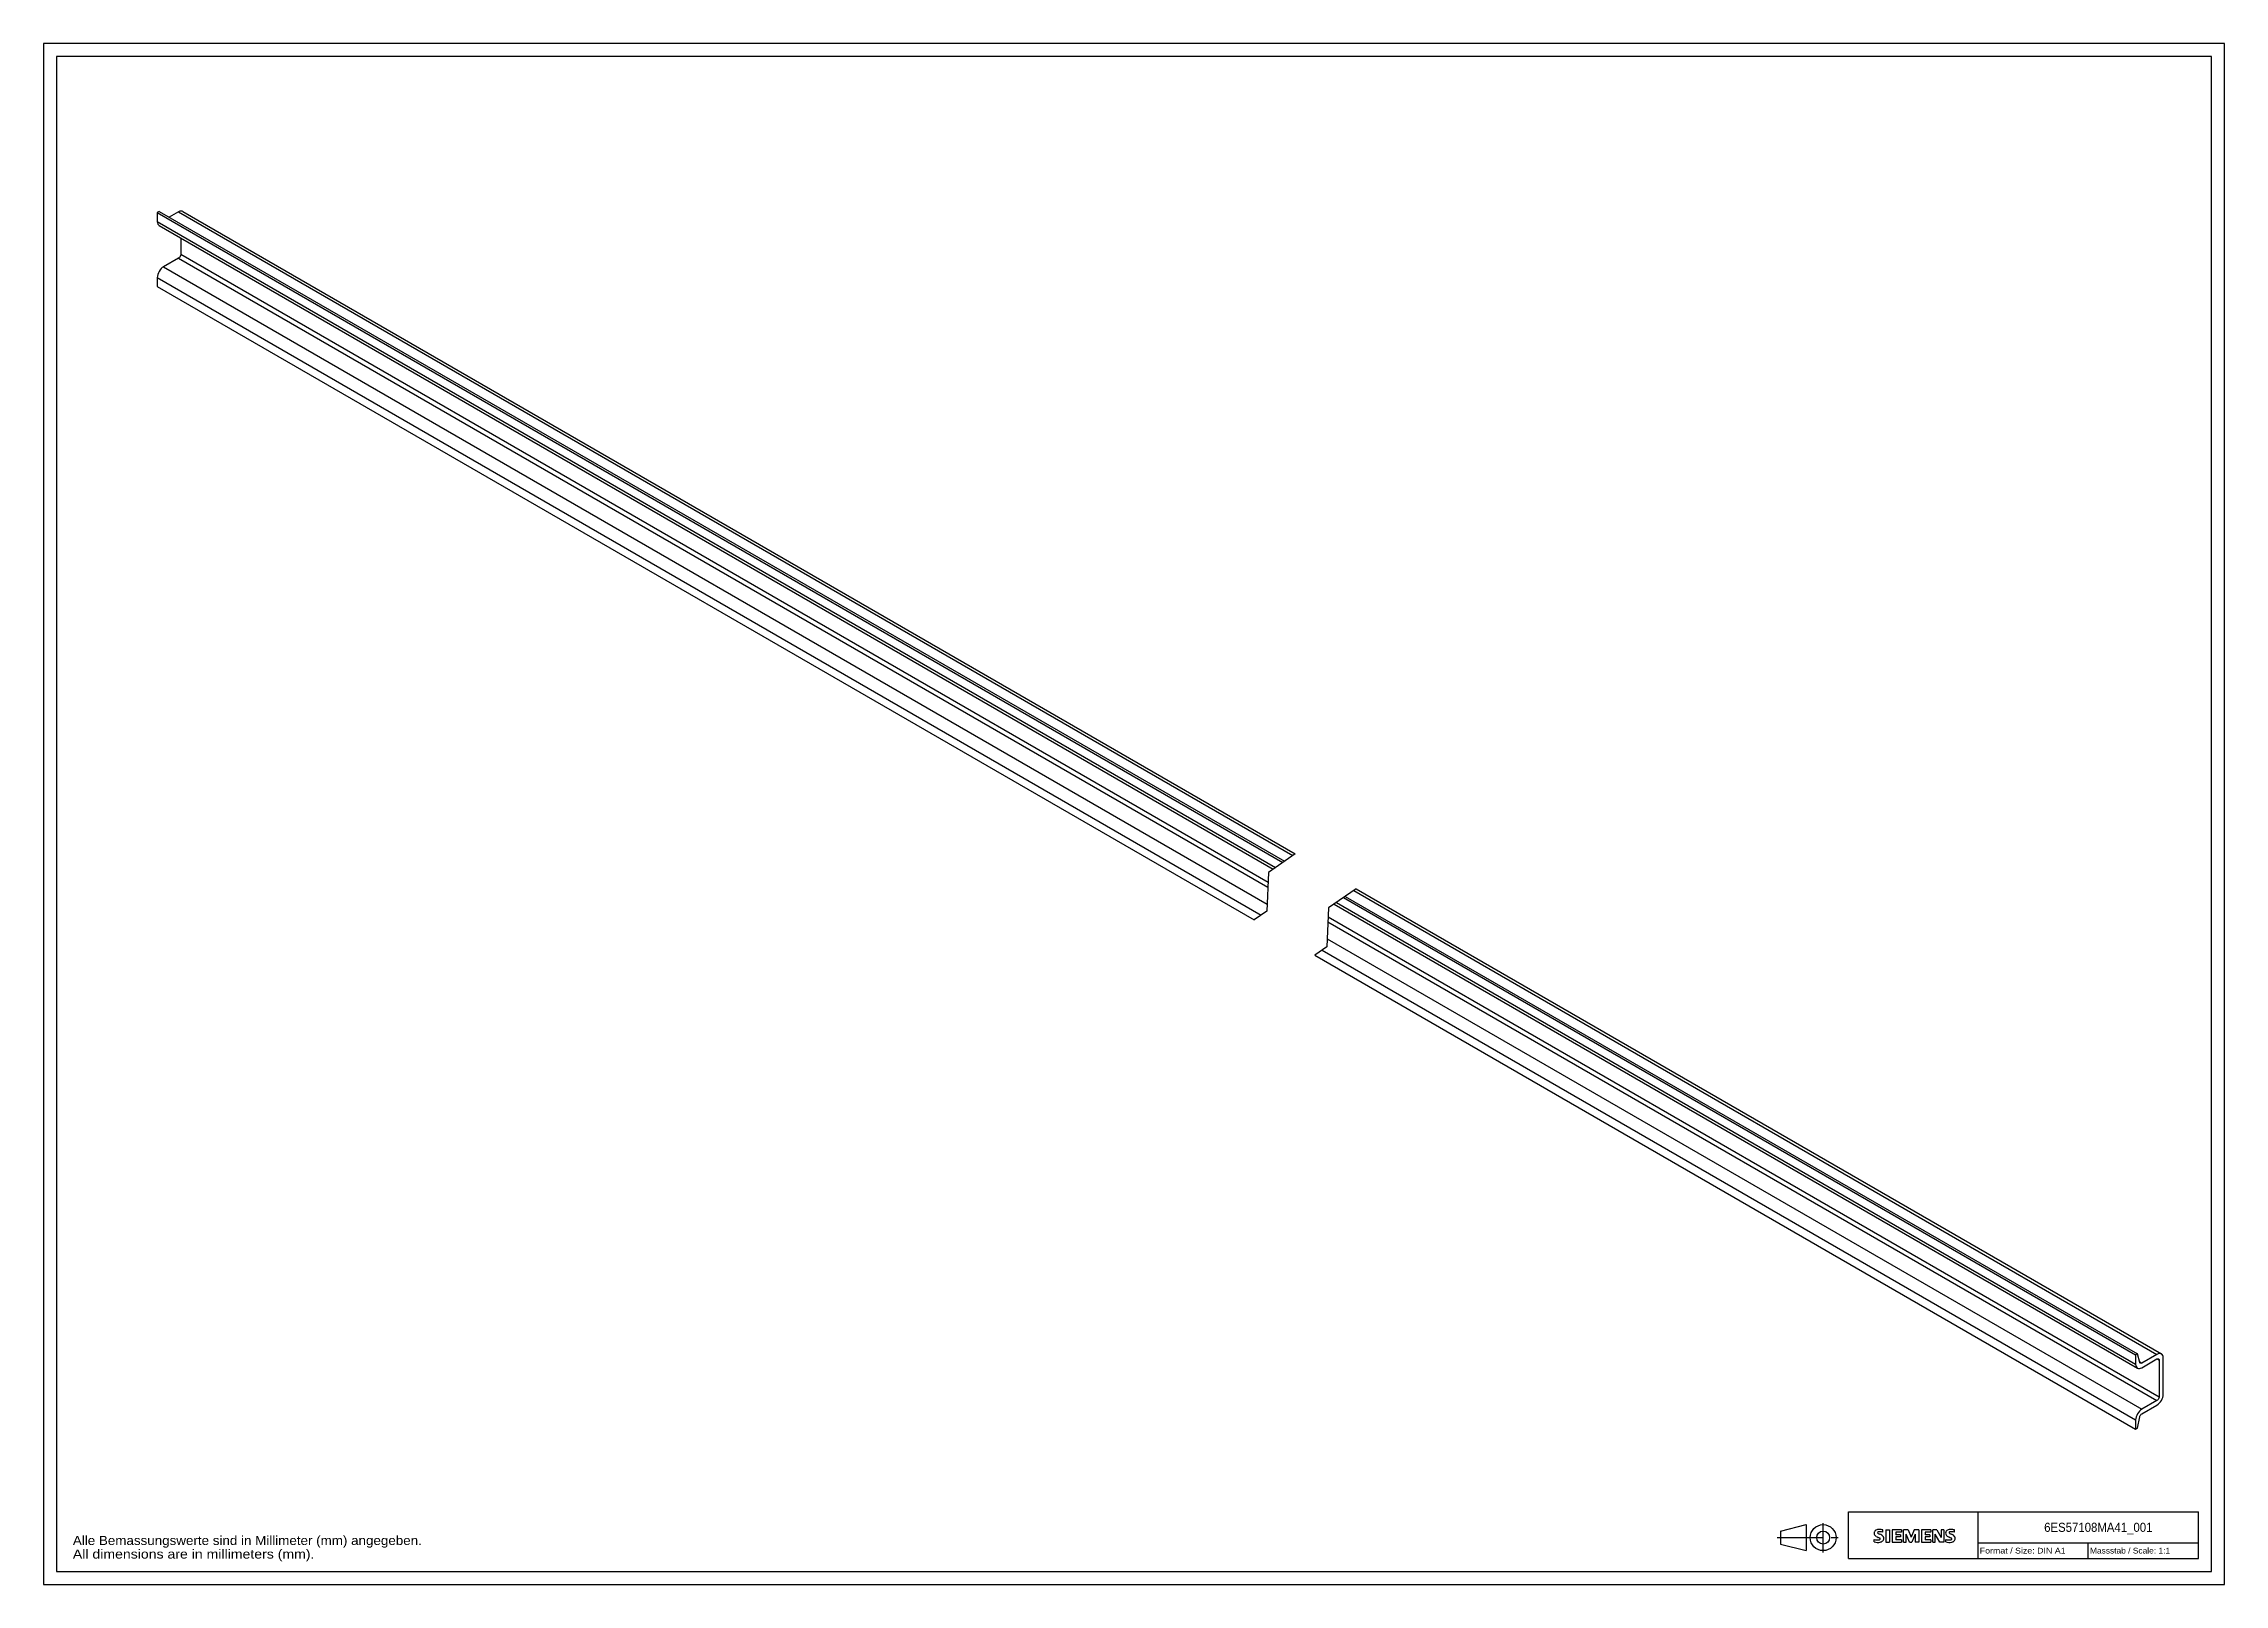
# Model space of a CAD drawing. Extents: x 0 to 841, y 0 to 594.
import ezdxf
from ezdxf.enums import TextEntityAlignment as Align

# ---------------------------------------------------------------- set-up
doc = ezdxf.new("R2010")
doc.units = 0
doc.header["$LTSCALE"] = 46.255
doc.linetypes.add('CENTER', pattern=[0.6, 0.375, -0.075, 0.075, -0.075])
doc.layers.get('0').update_dxf_attribs({"linetype": 'CONTINUOUS'})
for name, color, linetype in [('40000_ISO', 7, 'CONTINUOUS'), ('90000_FRAME', 7, 'CONTINUOUS'), ('91000_TIP', 7, 'CONTINUOUS')]:
    doc.layers.add(name, color=color, linetype=linetype)

msp = doc.modelspace()

# ---------------------------------------------------------------- linework, layer by layer
at = {"layer": '40000_ISO', "color": 7, "linetype": 'CONTINUOUS'}
for p, q in [((44.55, 529.31), (43.85, 528.91)), ((43.85, 528.91), (43.85, 525.4)), ((43.85, 528.91), (477.86, 278.33)), ((43.85, 525.4), (43.89, 524.88)), ((43.85, 525.4), (475.1, 276.42)), ((43.89, 524.88), (44.03, 524.44)), ((44.03, 524.44), (44.25, 524.09)), ((44.25, 524.09), (44.55, 523.84)), ((44.55, 529.31), (478.5, 278.78)), ((44.55, 523.84), (474.2, 275.79)), ((52.05, 529.15), (48.44, 527.07)), ((52.52, 529.37), (52.05, 529.15)), ((52.05, 529.15), (481.78, 281.05)), ((52.97, 529.47), (52.52, 529.37)), ((53.39, 529.46), (52.97, 529.47)), ((53.75, 529.32), (53.39, 529.46)), ((53.75, 529.32), (482.69, 281.68)), ((52.9, 519.02), (52.9, 512.82)), ((44.03, 505.01), (43.89, 504.41)), ((44.25, 505.61), (44.03, 505.01)), ((44.55, 506.21), (44.25, 505.61)), ((44.91, 506.76), (44.55, 506.21)), ((45.33, 507.26), (44.91, 506.76)), ((45.78, 507.67), (45.33, 507.26)), ((46.25, 508), (45.78, 507.67)), ((52.05, 511.35), (46.25, 508)), ((46.25, 508), (471.84, 262.29)), ((52.27, 511.51), (52.05, 511.35)), ((52.05, 511.35), (472.11, 268.84)), ((52.48, 511.73), (52.27, 511.51)), ((52.65, 511.98), (52.48, 511.73)), ((52.79, 512.26), (52.65, 511.98)), ((52.87, 512.55), (52.79, 512.26)), ((52.9, 512.82), (52.87, 512.55)), ((52.9, 512.82), (472.19, 270.75)), ((43.89, 504.41), (43.85, 503.84)), ((43.85, 503.84), (43.85, 500.33)), ((43.85, 503.84), (469.57, 258.05)), ((43.85, 500.33), (466.81, 256.14)), ((482.69, 281.68), (472.34, 274.51)), ((472.34, 274.51), (471.73, 259.55)), ((495.47, 260.77), (494.86, 245.81)), ((506.12, 268.15), (495.47, 260.77)), ((497.63, 262.26), (807.48, 83.37)), ((498.53, 262.89), (806.78, 84.93)), ((501.3, 264.8), (806.78, 88.44)), ((501.94, 265.25), (807.49, 88.84)), ((505.22, 267.52), (814.99, 88.68)), ((506.12, 268.15), (816.69, 88.85)), ((471.73, 259.55), (466.81, 256.14)), ((495.26, 255.47), (814.99, 70.88)), ((495.34, 257.39), (815.84, 72.35)), ((494.86, 245.81), (490.25, 242.61)), ((493.01, 244.52), (806.78, 63.37)), ((494.99, 248.92), (809.18, 67.53)), ((490.25, 242.61), (806.78, 59.86)), ((807.49, 88.84), (806.78, 88.44)), ((806.78, 88.44), (806.78, 84.93)), ((806.78, 84.93), (806.83, 84.41)), ((806.83, 84.41), (806.96, 83.97)), ((808.36, 85.58), (807.49, 88.84)), ((808.45, 85.4), (808.36, 85.58)), ((808.58, 85.27), (808.45, 85.4)), ((808.46, 85.75), (809.18, 85.33)), ((808.76, 85.22), (808.58, 85.27)), ((808.96, 85.24), (808.76, 85.22)), ((809.18, 85.33), (808.96, 85.24)), ((814.99, 88.68), (809.18, 85.33)), ((809.18, 83.54), (814.99, 86.89)), ((815.46, 88.9), (814.99, 88.68)), ((814.99, 86.89), (815.21, 86.99)), ((814.99, 86.89), (815.84, 86.4)), ((815.21, 86.99), (815.41, 87.01)), ((815.41, 87.01), (815.59, 86.95)), ((815.91, 89), (815.46, 88.9)), ((815.59, 86.95), (815.72, 86.83)), ((815.72, 86.83), (815.81, 86.64)), ((815.81, 86.64), (815.84, 86.4)), ((815.84, 86.4), (815.84, 72.35)), ((816.32, 88.99), (815.91, 89)), ((816.69, 88.85), (816.32, 88.99)), ((816.98, 88.6), (816.69, 88.85)), ((817.21, 88.25), (816.98, 88.6)), ((817.34, 87.81), (817.21, 88.25)), ((817.39, 87.3), (817.34, 87.81)), ((817.39, 73.24), (817.39, 87.3)), ((806.96, 83.97), (807.19, 83.62)), ((807.19, 83.62), (807.48, 83.37)), ((807.48, 83.37), (807.85, 83.24)), ((807.85, 83.24), (808.26, 83.22)), ((808.26, 83.22), (808.71, 83.32)), ((808.71, 83.32), (809.18, 83.54)), ((809.18, 67.53), (808.71, 67.2)), ((814.99, 70.88), (809.18, 67.53)), ((809.18, 65.74), (814.99, 69.09)), ((815.21, 71.04), (814.99, 70.88)), ((814.99, 69.09), (815.46, 69.41)), ((815.41, 71.26), (815.21, 71.04)), ((815.59, 71.51), (815.41, 71.26)), ((815.46, 69.41), (815.91, 69.83)), ((815.72, 71.79), (815.59, 71.51)), ((815.81, 72.08), (815.72, 71.79)), ((815.84, 72.35), (815.81, 72.08)), ((815.91, 69.83), (816.32, 70.32)), ((816.32, 70.32), (816.69, 70.88)), ((816.69, 70.88), (816.98, 71.47)), ((816.98, 71.47), (817.21, 72.08)), ((817.21, 72.08), (817.34, 72.68)), ((817.34, 72.68), (817.39, 73.24)), ((806.83, 63.94), (806.78, 63.37)), ((806.78, 63.37), (806.78, 59.86)), ((806.78, 59.86), (807.49, 60.27)), ((806.96, 64.54), (806.83, 63.94)), ((807.19, 65.14), (806.96, 64.54)), ((807.48, 65.74), (807.19, 65.14)), ((807.85, 66.29), (807.48, 65.74)), ((807.49, 60.27), (808.36, 64.54)), ((808.26, 66.79), (807.85, 66.29)), ((808.71, 67.2), (808.26, 66.79)), ((808.36, 64.54), (808.45, 64.82)), ((808.45, 64.82), (808.58, 65.1)), ((808.58, 65.1), (808.76, 65.36)), ((808.76, 65.36), (808.96, 65.58)), ((808.96, 65.58), (809.18, 65.74))]:
    msp.add_line(p, q, dxfattribs=at)
at = {"layer": '90000_FRAME', "color": 7, "linetype": 'CONTINUOUS'}
for p, q in [((0, 594), (0, 0)), ((841, 594), (0, 594)), ((5, 589), (5, 5)), ((836, 589), (5, 589)), ((836, 5), (836, 589)), ((841, 0), (841, 594)), ((696, 28), (831, 28)), ((696, 10), (696, 28)), ((746, 10), (746, 28)), ((831, 10), (831, 28)), ((705.97, 16.41), (705.97, 17.36)), ((706.16, 20.49), (706.44, 20.76)), ((709.3, 20.07), (709.3, 21.02)), ((710.39, 21.07), (711.82, 21.07)), ((710.39, 21.07), (710.39, 16.32)), ((711.82, 21.07), (711.82, 16.32)), ((716.43, 21.07), (712.91, 21.07)), ((712.91, 21.07), (712.91, 16.32)), ((716.43, 20.19), (714.29, 20.19)), ((714.29, 20.19), (714.29, 19.12)), ((716.14, 19.12), (714.29, 19.12)), ((716.14, 18.34), (714.29, 18.34)), ((714.29, 18.34), (714.29, 17.22)), ((716.47, 17.22), (714.29, 17.22)), ((716.14, 19.12), (716.14, 18.34)), ((716.43, 21.07), (716.43, 20.19)), ((716.47, 17.22), (716.47, 16.32)), ((718.99, 21.07), (717.28, 21.07)), ((717.28, 16.32), (717.28, 21.07)), ((719.56, 16.27), (718.23, 19.36)), ((718.23, 16.32), (718.23, 19.36)), ((718.99, 21.07), (720.23, 18.17)), ((721.42, 21.07), (720.23, 18.17)), ((721.75, 19.41), (720.42, 16.27)), ((723.13, 21.07), (721.42, 21.07)), ((721.75, 19.41), (721.75, 16.32)), ((723.13, 21.07), (723.13, 16.32)), ((727.74, 21.07), (724.22, 21.07)), ((724.22, 21.07), (724.22, 16.32)), ((727.74, 20.19), (725.6, 20.19)), ((725.6, 20.19), (725.6, 19.12)), ((727.45, 19.12), (725.6, 19.12)), ((727.45, 18.34), (725.6, 18.34)), ((725.6, 18.34), (725.6, 17.22)), ((727.79, 17.22), (725.6, 17.22)), ((727.45, 19.12), (727.45, 18.34)), ((727.74, 21.07), (727.74, 20.19)), ((727.79, 17.22), (727.79, 16.32)), ((730.12, 21.07), (728.57, 21.07)), ((728.57, 16.32), (728.57, 21.07)), ((731.23, 16.32), (729.52, 19.36)), ((729.52, 16.32), (729.52, 19.36)), ((730.12, 21.07), (731.8, 18.12)), ((732.75, 21.07), (731.8, 21.07)), ((731.8, 21.07), (731.8, 18.12)), ((732.75, 21.07), (732.75, 16.32)), ((733.56, 16.41), (733.56, 17.36)), ((736.89, 20.07), (736.89, 21.02)), ((696, 10), (831, 10)), ((710.39, 16.32), (711.82, 16.32)), ((712.91, 16.32), (716.47, 16.32)), ((717.28, 16.32), (718.23, 16.32)), ((719.56, 16.27), (720.42, 16.27)), ((723.13, 16.32), (721.75, 16.32)), ((724.22, 16.32), (727.79, 16.32)), ((728.57, 16.32), (729.52, 16.32)), ((732.75, 16.32), (731.23, 16.32)), ((746, 16), (831, 16)), ((788.5, 10), (788.5, 16)), ((0, 0), (841, 0)), ((5, 5), (836, 5))]:
    msp.add_line(p, q, dxfattribs=at)
for centre, radius, start, end in [((707.23, 19.71), 1.31, 164.19749, 195.80251), ((707.06, 19.82), 1.12, 142.81392, 167.1523), ((707.17, 19.67), 1.24, 194.79522, 225.71765), ((707.22, 20.37), 3.26, 247.53002, 280.75795), ((707.41, 19.52), 1.58, 121.21409, 141.52548), ((707.77, 20.38), 2.17, 227.31193, 242.70403), ((707.79, 18.83), 2.37, 86.2218, 120.42726), ((711.63, 27.91), 10.63, 242.86201, 247.1042), ((707.57, 19.94), 0.303, 154.44003, 221.82017), ((707.65, 19.86), 0.41, 102.82878, 149.22596), ((707.98, 20.33), 0.866, 222.77604, 239.03624), ((700.83, 2.12), 17.33, 65.34147, 67.39978), ((708.89, 21.92), 2.7, 240.0482, 251.37797), ((708.07, 18.12), 2.2, 84.04001, 103.34277), ((707.67, 18.27), 1.11, 277.71, 295.68849), ((707.52, 12.13), 9.07, 78.6827, 87.31476), ((705.48, 13), 6.86, 59.90203, 68.20365), ((707.96, 17.55), 0.34, 305.50322, 72.46529), ((707.73, 15.7), 4.64, 70.26259, 82.95242), ((708.15, 17.63), 1.5, 25.95629, 59.48348), ((708.22, 17.77), 1.43, 315.89046, 333.52293), ((708.23, 17.71), 1.41, 335.3868, 24.39151), ((734.82, 19.71), 1.31, 164.19749, 195.80251), ((734.65, 19.82), 1.12, 142.81392, 167.1523), ((734.76, 19.67), 1.24, 194.79522, 225.71765), ((734.81, 20.37), 3.26, 247.53002, 280.75795), ((735, 19.52), 1.58, 121.21409, 141.52548), ((735.36, 20.38), 2.17, 227.31193, 242.70403), ((735.38, 18.83), 2.37, 86.2218, 120.42726), ((739.22, 27.91), 10.63, 242.86201, 247.1042), ((735.17, 19.94), 0.303, 154.44003, 221.82017), ((735.25, 19.86), 0.41, 102.82878, 149.22596), ((735.58, 20.33), 0.866, 222.77604, 239.03624), ((728.42, 2.12), 17.33, 65.34147, 67.39978), ((736.48, 21.92), 2.7, 240.0482, 251.37797), ((735.66, 18.12), 2.2, 84.04001, 103.34277), ((735.27, 18.27), 1.11, 277.71, 295.68849), ((735.11, 12.13), 9.07, 78.6827, 87.31476), ((733.07, 13), 6.86, 59.90203, 68.20365), ((735.55, 17.55), 0.34, 305.50322, 72.46529), ((735.32, 15.7), 4.64, 70.26259, 82.95242), ((735.75, 17.63), 1.5, 25.95629, 59.48348), ((735.81, 17.77), 1.43, 315.89046, 333.52293), ((735.82, 17.71), 1.41, 335.3868, 24.39151), ((707.39, 20.95), 4.76, 252.59392, 280.98166), ((707.85, 18.33), 2.1, 282.40584, 311.86444), ((734.99, 20.95), 4.76, 252.59392, 280.98166), ((735.44, 18.33), 2.1, 282.40584, 311.86444)]:
    msp.add_arc(centre, radius, start, end, dxfattribs=at)
at = {"layer": '91000_TIP', "color": 7, "linetype": 'CENTER'}
for p, q in [((668.49, 18.02), (692.09, 18.02)), ((686.27, 12.3), (686.27, 23.58))]:
    msp.add_line(p, q, dxfattribs=at)
at = {"layer": '91000_TIP', "color": 7, "linetype": 'CONTINUOUS'}
for p, q in [((669.77, 20.52), (679.77, 23.02)), ((669.77, 20.52), (669.77, 15.52)), ((679.77, 23.02), (679.77, 13.02)), ((669.77, 15.52), (679.77, 13.02))]:
    msp.add_line(p, q, dxfattribs=at)
for radius in [5, 2.5]:
    msp.add_circle((686.27, 18.02), radius, dxfattribs=at)

# ---------------------------------------------------------------- texts
at = {"color": 7, "linetype": 'CONTINUOUS'}
for s, p, p2 in [('Alle Bemassungswerte sind in Millimeter (mm) angegeben.', (11.28, 15.19), (145.86, 15.19)), ('All dimensions are in millimeters (mm).', (11.28, 9.94), (104.44, 9.94))]:
    msp.add_text(s, height=3.5, dxfattribs=at).set_placement(p, p2, align=Align.FIT)
at = {"layer": '90000_FRAME', "color": 7, "linetype": 'CONTINUOUS'}
for s, height, p, p2 in [('6ES57108MA41_001', 3.5, (771.5, 20.25), (813.25, 20.25)), ('Format / Size: DIN A1', 2.2, (746.66, 11.9), (779.76, 11.9)), ('Massstab / Scale: 1:1', 2.2, (789.16, 11.9), (820.06, 11.9))]:
    msp.add_text(s, height=height, dxfattribs=at).set_placement(p, p2, align=Align.FIT)

doc.saveas('drawing.dxf')
